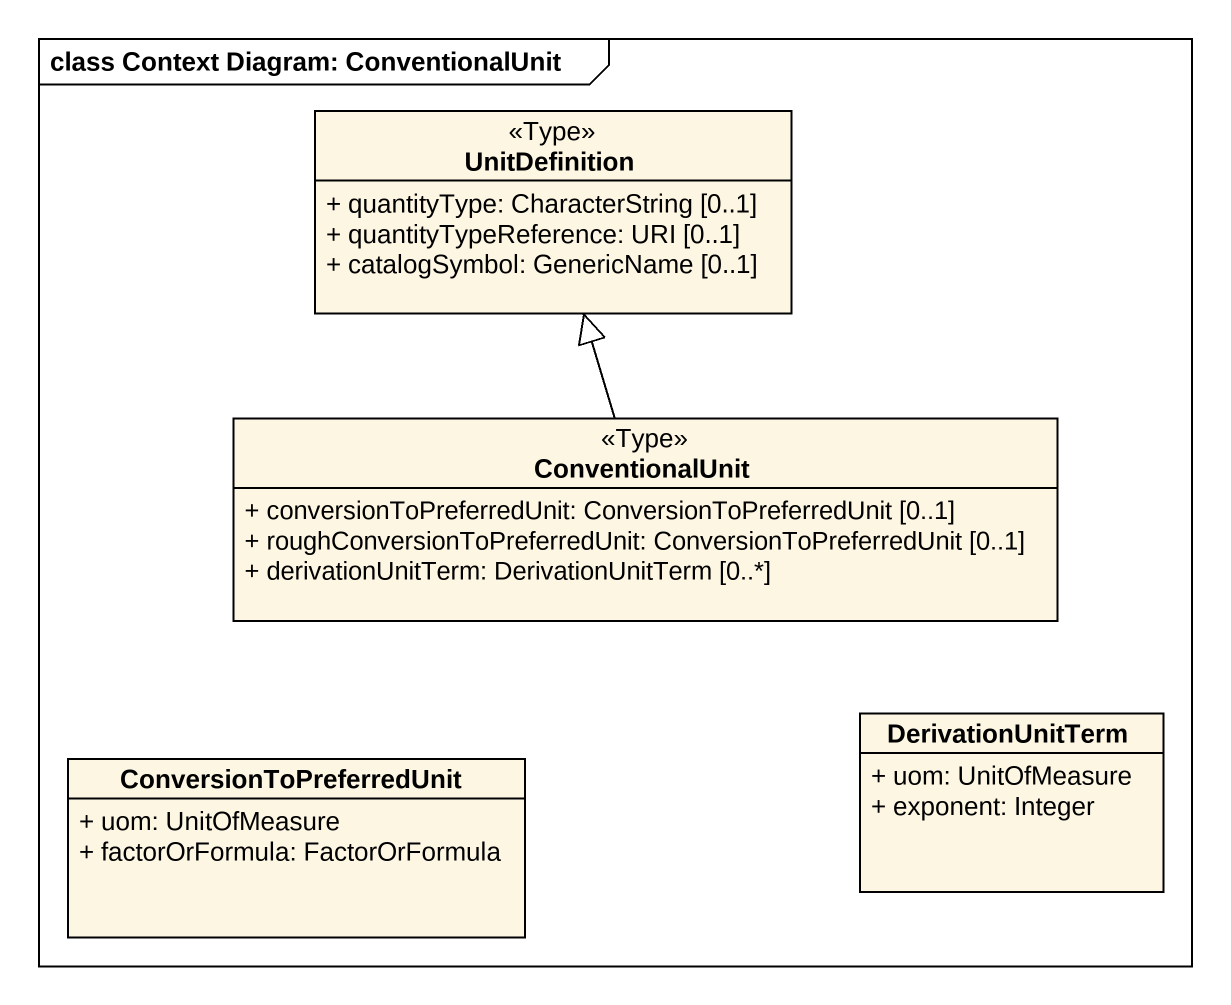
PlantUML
@startuml
mainframe class Context Diagram: ConventionalUnit
hide circle
hide empty members
skinparam classAttributeIconSize 0
class UnitDefinition <<Type>> {
  + quantityType: CharacterString [0..1]
  + quantityTypeReference: URI [0..1]
  + catalogSymbol: GenericName [0..1]
}
class ConventionalUnit <<Type>> {
  + conversionToPreferredUnit: ConversionToPreferredUnit [0..1]
  + roughConversionToPreferredUnit: ConversionToPreferredUnit [0..1]
  + derivationUnitTerm: DerivationUnitTerm [0..*]
}
class DerivationUnitTerm {
  + uom: UnitOfMeasure
  + exponent: Integer
}
class ConversionToPreferredUnit {
  + uom: UnitOfMeasure
  + factorOrFormula: FactorOrFormula
}
ConventionalUnit -up-|> UnitDefinition
@enduml
